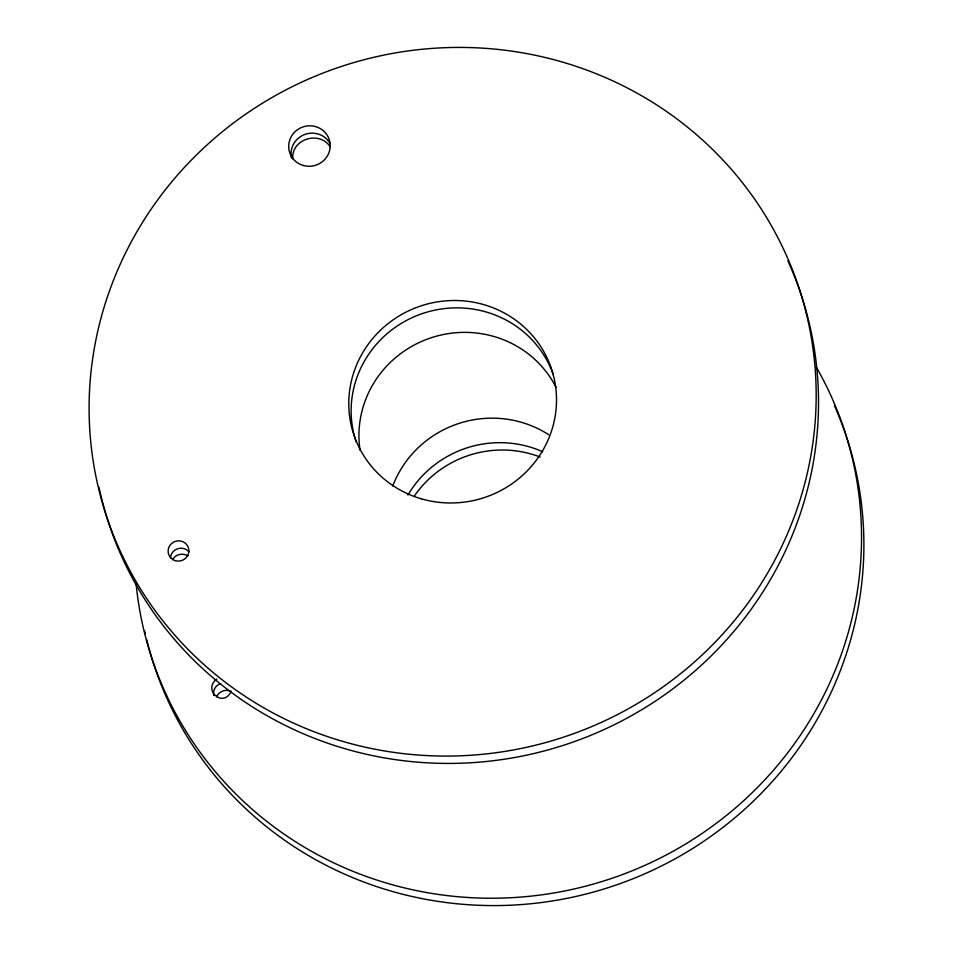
<?xml version="1.0" encoding="UTF-8"?>
<svg xmlns="http://www.w3.org/2000/svg" width="953" height="953" viewBox="0 0 953 953"><rect width="100%" height="100%" fill="white"/><g stroke="black" fill="none" stroke-linecap="round" stroke-linejoin="round"><path stroke-width="1.43" d="M292.785 158.841C291.142 138.542 320.399 130.156 330.524 147.381M231.186 691.282C223.502 708.508 202.215 689.948 216.76 679.048M172.696 559.709C175.257 554.086 183.024 552.811 188.003 555.909M816.376 367.215A364.57 353.265 -17.7 0 1 604.952 880.596A364.57 353.265 -17.7 0 1 136.053 583.379M407.967 495.048A104.163 100.935 -17.7 0 1 542.71 451.746M392.791 485.97A104.163 100.935 -17.7 0 1 548.678 434.711M213.722 695.487A10.412 10.09 -17.7 0 1 220.679 683.551M787.869 260.8A364.57 353.265 -17.7 0 1 565.534 744.627A364.57 353.265 -17.7 0 1 99.017 487.328M356.148 441.966A104.163 100.935 -17.7 0 1 422.405 313.561A104.163 100.935 -17.7 0 1 553.395 374.958M360.055 450.209A104.163 100.935 -17.7 0 1 431.947 337.505A104.163 100.935 -17.7 0 1 556.028 387.299M170.492 557.66A10.412 10.09 -17.7 0 1 188.932 551.835M291.511 158.103A20.835 20.192 -17.7 0 1 304.555 134.552A20.835 20.192 -17.7 0 1 330.072 143.45M834.423 405.597A364.57 353.265 -17.7 0 1 614.494 885.587A364.57 353.265 -17.7 0 1 146.667 639.439M145.321 633.721A364.57 353.265 -17.7 0 1 144.689 630.898M414.531 495.774A104.163 100.935 -17.7 0 1 540.184 457.059M216.617 696.774A10.412 10.09 -17.7 0 1 231.162 691.497M342.794 741.41A364.57 353.265 -17.7 0 0 807.679 319.279A364.57 353.265 -17.7 0 0 207.444 144.546A364.57 353.265 -17.7 0 0 342.794 741.41M421.262 498.788A104.163 100.935 -17.7 0 0 554.086 378.186A104.163 100.935 -17.7 0 0 382.582 328.261A104.163 100.935 -17.7 0 0 421.262 498.788M175.364 560.674A10.412 10.09 -17.7 0 0 188.646 548.618A10.412 10.09 -17.7 0 0 171.492 543.627A10.412 10.09 -17.7 0 0 175.364 560.674M303.173 165.453A20.835 20.192 -17.7 0 0 329.738 141.33A20.835 20.192 -17.7 0 0 295.442 131.347A20.835 20.192 -17.7 0 0 303.173 165.453"/></g></svg>
